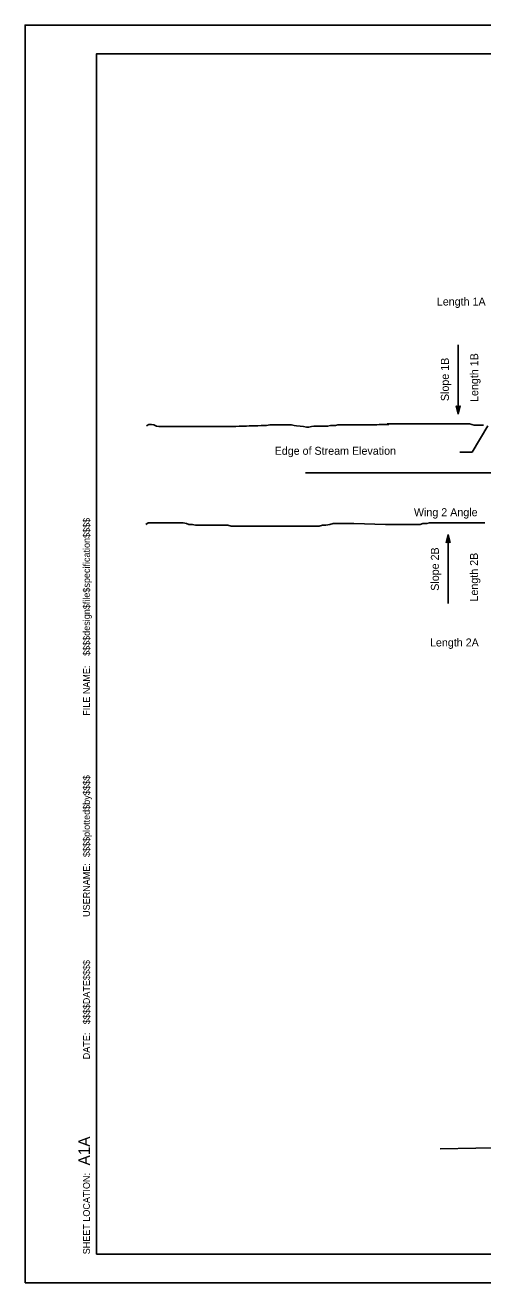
# Model space of a CAD drawing. Extents: x 491 to 818, y 1145 to 1233.
# Drawn here: x 491 to 523, y 1144.9 to 1232.9 of the extents above; entities that cross this region are included whole.
import ezdxf

# ---------------------------------------------------------------- set-up
doc = ezdxf.new("R2010")
doc.units = 0
for name, color, linetype in [('01-Slab', 7, 'Continuous'), ('03-Dimensions', 7, 'Continuous'), ('06-CenterLine', 7, 'Continuous'), ('10-Sheet Border', 7, 'Continuous'), ('11-Sheet Trim', 7, 'Continuous'), ('62-Sheet IDs', 7, 'Continuous'), ('Level 3', 7, 'Continuous')]:
    doc.layers.add(name, color=color, linetype=linetype)

# ---------------------------------------------------------------- blocks, each defined once
blk = doc.blocks.new('ARHEAD')
at = {"layer": 'Level 3'}
blk.add_lwpolyline([(0, 0), (-0.133, 0.033), (-0.117, 0), (-0.133, -0.033)], close=True, dxfattribs=at)

msp = doc.modelspace()

# ---------------------------------------------------------------- linework, layer by layer
at = {"layer": '01-Slab'}
msp.add_line((520.049, 1154.267), (600.031, 1155.948), dxfattribs=at)
at = {"layer": '03-Dimensions'}
for p, q in [((521.321, 1205.682), (521.321, 1210.523)), ((520.611, 1197.264), (520.611, 1192.423))]:
    msp.add_line(p, q, dxfattribs=at)
for points in [[(516.475, 1204.957), (515.778, 1204.953), (515.604, 1204.923), (515.43, 1204.923), (515.256, 1204.923), (515.082, 1204.923), (514.908, 1204.923), (514.734, 1204.923), (514.56, 1204.923), (514.386, 1204.923), (514.212, 1204.923), (514.038, 1204.923), (513.864, 1204.923), (513.69, 1204.923), (513.516, 1204.923), (513.312, 1204.923), (513.08, 1204.923), (512.906, 1204.923), (512.732, 1204.894), (512.558, 1204.894), (512.384, 1204.894), (512.181, 1204.836), (512.007, 1204.836), (511.746, 1204.836), (511.572, 1204.836), (511.398, 1204.836), (511.224, 1204.836), (511.05, 1204.807), (510.875, 1204.778), (510.701, 1204.778), (510.498, 1204.807), (510.266, 1204.836), (510.005, 1204.865), (509.831, 1204.894), (509.657, 1204.923), (509.483, 1204.923), (509.309, 1204.923), (509.106, 1204.923), (508.903, 1204.923), (508.7, 1204.923), (508.526, 1204.923), (508.351, 1204.923), (508.148, 1204.923), (507.916, 1204.894), (507.742, 1204.894), (507.539, 1204.894), (507.307, 1204.865), (507.133, 1204.865), (506.93, 1204.865), (506.698, 1204.865), (506.495, 1204.836), (506.234, 1204.836), (506.002, 1204.836), (505.769, 1204.807), (505.566, 1204.807), (505.334, 1204.807), (505.16, 1204.807), (504.928, 1204.807), (504.696, 1204.807), (504.522, 1204.807), (504.261, 1204.807), (504.058, 1204.807), (503.884, 1204.807), (503.681, 1204.807), (503.449, 1204.807), (503.274, 1204.807), (503.042, 1204.807), (502.868, 1204.807), (502.665, 1204.807), (502.404, 1204.807), (502.201, 1204.807), (501.969, 1204.807), (501.766, 1204.807), (501.563, 1204.807), (501.36, 1204.807), (501.186, 1204.807), (500.983, 1204.807), (500.779, 1204.807), (500.576, 1204.807), (500.373, 1204.807), (500.199, 1204.836), (500.025, 1204.923), (499.851, 1204.953), (499.677, 1204.953), (499.503, 1204.865)], [(516.357, 1204.994), (516.763, 1204.994), (517.168, 1204.994), (517.412, 1204.994), (517.736, 1204.994), (518.06, 1204.994), (518.466, 1204.994), (518.79, 1204.994), (519.114, 1204.994), (519.439, 1204.994), (519.763, 1204.994), (520.006, 1204.994), (520.331, 1204.994), (520.655, 1204.994), (520.898, 1204.994), (521.222, 1204.994), (521.547, 1204.994), (521.79, 1204.994), (522.114, 1204.994), (522.439, 1204.913), (522.763, 1204.913), (523.087, 1204.913)], [(523.385, 1204.861), (522.289, 1203.01), (521.421, 1203.01)], [(516.228, 1197.961), (514.023, 1198.019), (513.733, 1198.019), (513.501, 1198.019), (513.269, 1198.019), (512.979, 1198.019), (512.747, 1198.019), (512.573, 1198.019), (512.341, 1197.961), (512.05, 1197.903), (511.818, 1197.903), (511.586, 1197.845), (511.296, 1197.845), (511.064, 1197.845), (510.832, 1197.845), (510.6, 1197.845), (510.368, 1197.845), (510.136, 1197.845), (509.962, 1197.845), (509.671, 1197.845), (509.439, 1197.845), (509.207, 1197.845), (508.975, 1197.845), (508.801, 1197.845), (508.569, 1197.845), (508.395, 1197.845), (508.105, 1197.845), (507.931, 1197.845), (507.757, 1197.845), (507.525, 1197.845), (507.293, 1197.845), (507.06, 1197.845), (506.828, 1197.845), (506.596, 1197.845), (506.306, 1197.845), (506.074, 1197.845), (505.842, 1197.845), (505.61, 1197.845), (505.436, 1197.845), (505.204, 1197.903), (504.972, 1197.903), (504.74, 1197.903), (504.565, 1197.903), (504.275, 1197.903), (504.043, 1197.903), (503.811, 1197.903), (503.579, 1197.903), (503.347, 1197.903), (503.173, 1197.903), (502.941, 1197.903), (502.709, 1197.961), (502.477, 1197.961), (502.303, 1198.019), (502.07, 1198.077), (501.838, 1198.077), (501.606, 1198.077), (501.432, 1198.077), (501.2, 1198.077), (500.968, 1198.077), (500.736, 1198.077), (500.504, 1198.077), (500.272, 1198.077), (500.04, 1198.077), (499.808, 1198.077), (499.633, 1198.077), (499.459, 1197.961)], [(516.228, 1197.961), (516.518, 1197.961), (516.808, 1197.961), (517.04, 1197.961), (517.331, 1197.961), (517.505, 1197.961), (517.679, 1197.961), (517.911, 1197.961), (518.201, 1197.961), (518.375, 1197.961), (518.665, 1197.961), (518.839, 1198.019), (519.129, 1198.019), (519.303, 1198.077), (519.535, 1198.077), (519.709, 1198.077), (519.942, 1198.077), (520.116, 1198.077), (520.29, 1198.077), (520.464, 1198.077), (520.638, 1198.077), (520.812, 1198.077), (521.102, 1198.077), (521.334, 1198.077), (521.508, 1198.077), (521.682, 1198.077), (521.972, 1198.077), (522.204, 1198.077), (522.437, 1198.077), (522.611, 1198.077), (522.843, 1198.077), (523.017, 1198.077), (523.191, 1198.077)]]:
    msp.add_lwpolyline(points, dxfattribs=at)
msp.add_arc((526.805, 1205.586), 4, 150, 150, dxfattribs=at)
at = {"layer": '06-CenterLine'}
msp.add_line((510.639, 1201.586), (553.329, 1201.586), dxfattribs=at)
at = {"layer": '10-Sheet Border'}
msp.add_lwpolyline([(496.017, 1146.899), (633.017, 1146.899), (633.017, 1230.898), (496.017, 1230.898)], close=True, dxfattribs=at)
at = {"layer": '11-Sheet Trim'}
msp.add_lwpolyline([(491.017, 1144.899), (635.017, 1144.899), (635.017, 1232.898), (491.017, 1232.898)], close=True, dxfattribs=at)

# ---------------------------------------------------------------- block references
at = {"layer": '03-Dimensions', "xscale": 4.1999916, "yscale": 4.199991600000001}
for p, rotation in [((521.321, 1205.682), -89.81432051763002), ((520.611, 1197.264), 90.18567948236999)]:
    msp.add_blockref('ARHEAD', p, dxfattribs=dict(at, rotation=rotation))

# ---------------------------------------------------------------- texts
at = {"layer": '03-Dimensions'}
for s, rotation, p in [('Length 1A', 360, (519.822, 1213.281)), ('Slope 1B', 90, (520.666, 1206.594)), ('Length 1B', 90, (522.718, 1206.532)), ('Slope 2B', 90, (519.967, 1193.323)), ('Length 2B', 90, (522.703, 1192.57)), ('Length 2A', 360, (519.343, 1189.424))]:
    msp.add_text(s, height=0.56, rotation=rotation, dxfattribs=at).set_placement(p)
for s, p in [('Edge of Stream Elevation ', (508.474, 1202.838)), ('Wing 2 Angle', (518.219, 1198.539))]:
    msp.add_text(s, height=0.56, dxfattribs=at).set_placement(p)
at = {"layer": '11-Sheet Trim'}
for s, height, p in [('FILE NAME:', 0.4724, (495.544, 1184.578)), ('USERNAME:', 0.4724, (495.544, 1170.505)), ('DATE:', 0.4724, (495.544, 1160.543)), ('SHEET LOCATION:', 0.47244, (495.544, 1146.898))]:
    msp.add_text(s, height=height, rotation=90, dxfattribs=at).set_placement(p)
at = {"layer": '62-Sheet IDs'}
for s, height, p in [('$$$$design$file$specification$$$$', 0.47244, (495.545, 1188.767)), ('$$$$plotted$by$$$$', 0.47244, (495.544, 1174.694)), ('$$$$DATE$$$$', 0.47244, (495.545, 1162.991)), ('A1A', 0.8, (495.545, 1153.115))]:
    msp.add_text(s, height=height, rotation=90, dxfattribs=at).set_placement(p)

doc.saveas('drawing.dxf')
